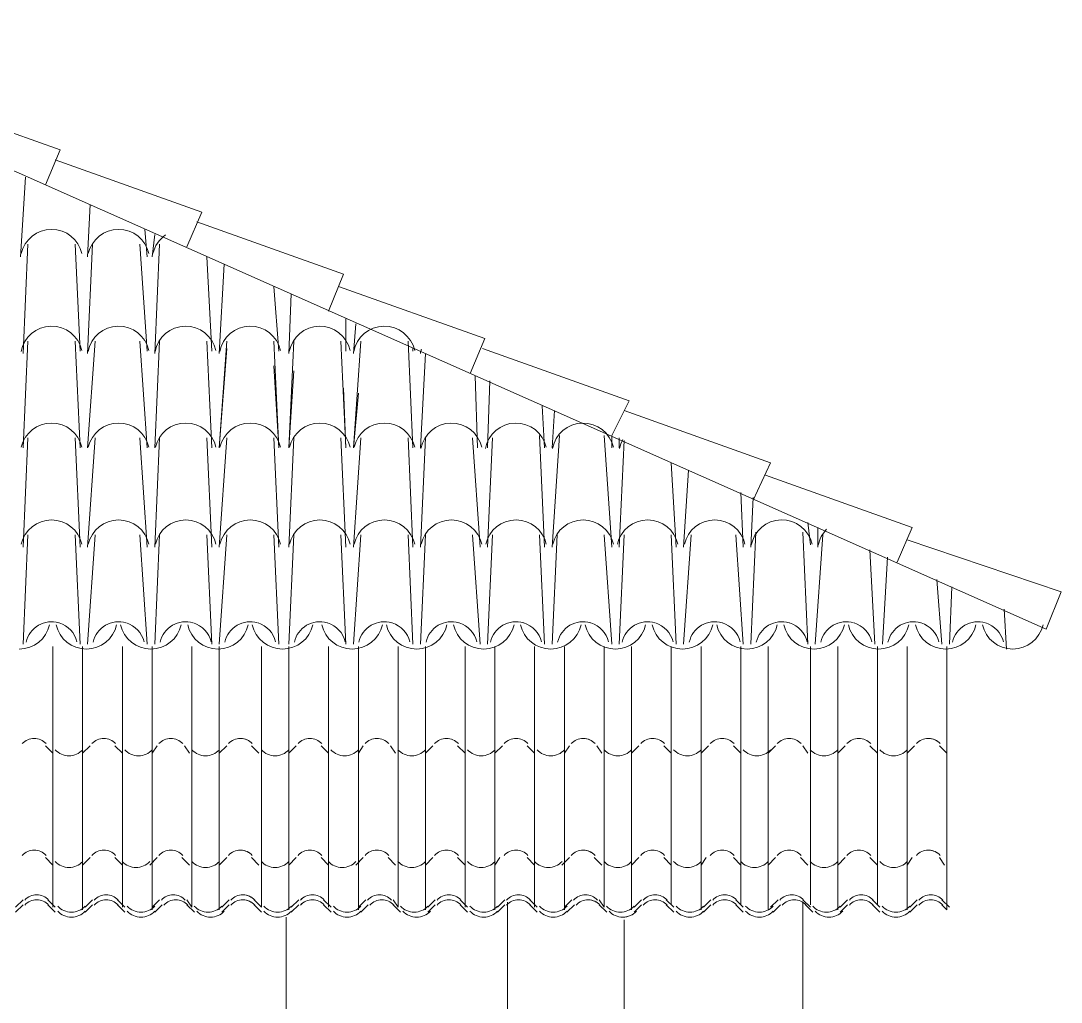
# Model space of a CAD drawing. Header units: millimetres. Extents: x -84160 to -61260, y -8771 to -3734.
# Drawn here: x -69236 to -66567, y -6252 to -3734 of the extents above; entities that cross this region are included whole.
import ezdxf

# ---------------------------------------------------------------- set-up
doc = ezdxf.new("R2010")
doc.units = ezdxf.units.MM
doc.layers.add('A-ALV-___-___-EXI', color=250, linetype='Continuous', lineweight=35)
doc.layers.add('A-COB-___-___-EXI', color=250, linetype='Continuous', lineweight=25)

msp = doc.modelspace()

# ---------------------------------------------------------------- linework, layer by layer
at = {"layer": 'A-ALV-___-___-EXI', "color": 28, "lineweight": 15}
for p, q in [((-67988.2, -8270.7), (-67988.2, -5996.1)), ((-67230, -7168.5), (-67230, -5996.1)), ((-68555.3, -8270.7), (-68555.3, -6034.3)), ((-67688.8, -8270.7), (-67688.8, -6040.7))]:
    msp.add_line(p, q, dxfattribs=at)
at = {"layer": 'A-COB-___-___-EXI', "color": 28, "lineweight": 15}
for p, q in [((-69237.1, -4339.5), (-69224.3, -4135.6)), ((-69065, -4339.5), (-69058.7, -4205.7)), ((-68912.1, -4339.5), (-68918.5, -4269.4)), ((-68899.4, -4339.5), (-68893, -4282.1)), ((-69230.7, -4588), (-69218, -4307.6)), ((-69084.2, -4581.6), (-69096.9, -4307.6)), ((-69065, -4588), (-69052.3, -4307.6)), ((-68912.1, -4581.6), (-68931.2, -4307.6)), ((-68893, -4588), (-68880.3, -4307.6)), ((-68746.5, -4581.6), (-68759.2, -4339.5)), ((-68727.3, -4588), (-68714.6, -4358.6)), ((-68574.4, -4581.6), (-68587.2, -4415.9)), ((-68548.9, -4588), (-68542.6, -4435)), ((-68402.4, -4581.6), (-68402.4, -4498.8)), ((-68383.3, -4588), (-68376.9, -4511.5)), ((-69230.7, -4830.1), (-69218, -4556.1)), ((-69084.2, -4830.1), (-69096.9, -4556.1)), ((-69065, -4830.1), (-69045.9, -4556.1)), ((-68912.1, -4830.1), (-68931.2, -4556.1)), ((-68893, -4830.1), (-68880.3, -4556.1)), ((-68746.5, -4830.1), (-68759.2, -4556.1)), ((-68230.4, -4830.1), (-68243.1, -4556.1)), ((-68230.4, -4581.6), (-68230.4, -4575.2)), ((-68211.2, -4588), (-68211.2, -4581.6)), ((-68211.2, -4830.1), (-68198.5, -4588)), ((-68064.7, -4830.1), (-68071.1, -4645.3)), ((-67892.7, -4830.1), (-67899, -4721.8)), ((-67873.6, -4830.1), (-67867.2, -4734.5)), ((-67892.7, -5085), (-67905.4, -4798.2)), ((-67873.6, -5085), (-67854.4, -4798.2)), ((-67720.6, -5085), (-67739.7, -4798.2)), ((-69230.7, -5085), (-69218, -4804.6)), ((-69084.2, -5085), (-69096.9, -4804.6)), ((-69065, -5085), (-69045.9, -4804.6)), ((-68912.1, -5085), (-68931.2, -4804.6)), ((-68893, -5085), (-68880.3, -4804.6)), ((-68746.5, -5085), (-68759.2, -4804.6)), ((-68727.3, -5085), (-68708.2, -4804.6)), ((-68574.4, -5085), (-68587.2, -4804.6)), ((-68548.9, -5085), (-68536.2, -4804.6)), ((-68402.4, -5085), (-68415.1, -4804.6)), ((-68383.3, -5085), (-68364.2, -4804.6)), ((-68230.4, -5085), (-68243.1, -4804.6)), ((-68211.2, -5085), (-68198.5, -4804.6)), ((-68058.3, -5085), (-68077.4, -4804.6)), ((-68039.2, -5085), (-68026.5, -4804.6)), ((-67701.5, -4830.1), (-67701.5, -4804.6)), ((-67701.5, -5085), (-67688.8, -4811)), ((-67555, -5085), (-67567.7, -4868.3)), ((-67535.9, -5085), (-67523.1, -4887.4)), ((-67382.9, -5085), (-67389.3, -4944.8)), ((-67363.8, -5085), (-67357.5, -4957.5)), ((-67210.9, -5078.6), (-67217.3, -5021.2)), ((-67191.8, -5085), (-67191.8, -5034)), ((-69230.7, -5333.4), (-69218, -5053.1)), ((-69084.2, -5333.4), (-69096.9, -5053.1)), ((-69065, -5333.4), (-69045.9, -5053.1)), ((-68912.1, -5333.4), (-68931.2, -5053.1)), ((-68893, -5333.4), (-68880.3, -5053.1)), ((-68746.5, -5333.4), (-68759.2, -5053.1)), ((-68727.3, -5333.4), (-68708.2, -5053.1)), ((-68574.4, -5333.4), (-68587.2, -5053.1)), ((-68548.9, -5333.4), (-68536.2, -5053.1)), ((-68402.4, -5333.4), (-68415.1, -5053.1)), ((-68383.3, -5333.4), (-68364.2, -5053.1)), ((-68230.4, -5333.4), (-68243.1, -5053.1)), ((-68211.2, -5333.4), (-68198.5, -5053.1)), ((-68058.3, -5333.4), (-68077.4, -5053.1)), ((-68039.2, -5333.4), (-68026.5, -5053.1)), ((-67892.7, -5333.4), (-67905.4, -5053.1)), ((-67873.6, -5333.4), (-67860.8, -5053.1)), ((-67720.6, -5333.4), (-67739.7, -5053.1)), ((-67701.5, -5333.4), (-67688.8, -5053.1)), ((-67555, -5333.4), (-67567.7, -5053.1)), ((-67535.9, -5333.4), (-67516.7, -5053.1)), ((-67382.9, -5333.4), (-67402.1, -5053.1)), ((-67363.8, -5333.4), (-67351.1, -5046.7)), ((-67217.3, -5333.4), (-67230, -5046.7)), ((-67198.2, -5333.4), (-67179, -5053.1)), ((-67045.2, -5333.4), (-67058, -5091.3)), ((-67026.1, -5333.4), (-67013.4, -5110.4)), ((-66873.2, -5333.4), (-66886, -5167.8)), ((-66854.1, -5333.4), (-66847.7, -5186.9)), ((-66707.6, -5346.2), (-66713.9, -5244.2)), ((-69154.2, -6008.8), (-69154.2, -5339.8)), ((-69077.8, -6015.2), (-69077.8, -5339.8)), ((-68975.8, -6008.8), (-68975.8, -5339.8)), ((-68899.4, -6015.2), (-68899.4, -5339.8)), ((-68727.3, -6015.2), (-68727.3, -5339.8)), ((-68548.9, -6015.2), (-68548.9, -5339.8)), ((-68447, -6008.8), (-68447, -5339.8)), ((-68370.5, -6015.2), (-68370.5, -5339.8)), ((-68198.5, -6015.2), (-68198.5, -5339.8)), ((-68096.6, -6008.8), (-68096.6, -5339.8)), ((-68020.1, -6015.2), (-68020.1, -5339.8)), ((-67918.2, -6008.8), (-67918.2, -5339.8)), ((-67841.7, -6015.2), (-67841.7, -5339.8)), ((-67669.7, -6015.2), (-67669.7, -5339.8)), ((-67567.7, -6002.5), (-67567.7, -5339.8)), ((-67491.3, -6015.2), (-67491.3, -5339.8)), ((-67389.3, -6002.5), (-67389.3, -5339.8)), ((-67319.2, -6015.2), (-67319.2, -5339.8)), ((-67210.9, -6002.5), (-67210.9, -5339.8)), ((-67140.8, -6015.2), (-67140.8, -5339.8)), ((-67038.9, -6002.5), (-67038.9, -5339.8)), ((-66962.4, -6015.2), (-66962.4, -5339.8)), ((-69173.4, -5594.7), (-69154.2, -5613.8)), ((-69058.7, -5594.7), (-69077.8, -5613.8)), ((-68995, -5594.7), (-68975.8, -5613.8)), ((-68886.6, -5594.7), (-68899.4, -5613.8)), ((-68816.5, -5594.7), (-68803.8, -5613.8)), ((-68708.2, -5594.7), (-68727.3, -5613.8)), ((-68466.1, -5594.7), (-68447, -5613.8)), ((-68357.8, -5594.7), (-68370.5, -5613.8)), ((-68287.7, -5594.7), (-68275, -5613.8)), ((-68179.4, -5594.7), (-68198.5, -5613.8)), ((-68115.7, -5594.7), (-68096.6, -5613.8)), ((-68001, -5594.7), (-68020.1, -5613.8)), ((-67937.3, -5594.7), (-67918.2, -5613.8)), ((-67829, -5594.7), (-67841.7, -5613.8)), ((-67586.8, -5594.7), (-67567.7, -5613.8)), ((-67472.1, -5594.7), (-67491.3, -5613.8)), ((-67408.4, -5594.7), (-67389.3, -5613.8)), ((-67300.1, -5594.7), (-67319.2, -5613.8)), ((-67230, -5594.7), (-67217.3, -5613.8)), ((-67121.7, -5594.7), (-67140.8, -5613.8)), ((-67058, -5594.7), (-67038.9, -5613.8)), ((-66943.3, -5594.7), (-66962.4, -5613.8)), ((-69173.4, -5881.4), (-69154.2, -5900.5)), ((-69058.7, -5881.4), (-69077.8, -5900.5)), ((-68995, -5881.4), (-68975.8, -5900.5)), ((-68886.6, -5881.4), (-68905.8, -5900.5)), ((-68822.9, -5881.4), (-68803.8, -5900.5)), ((-68708.2, -5881.4), (-68727.3, -5900.5)), ((-68466.1, -5881.4), (-68447, -5900.5)), ((-68357.8, -5881.4), (-68376.9, -5900.5)), ((-68294.1, -5881.4), (-68275, -5900.5)), ((-68179.4, -5881.4), (-68198.5, -5900.5)), ((-68115.7, -5881.4), (-68096.6, -5900.5)), ((-68007.4, -5881.4), (-68020.1, -5900.5)), ((-67937.3, -5881.4), (-67918.2, -5900.5)), ((-67829, -5881.4), (-67848.1, -5900.5)), ((-67586.8, -5881.4), (-67567.7, -5900.5)), ((-67478.5, -5881.4), (-67491.3, -5900.5)), ((-67408.4, -5881.4), (-67389.3, -5900.5)), ((-67300.1, -5881.4), (-67319.2, -5900.5)), ((-67236.4, -5881.4), (-67217.3, -5900.5)), ((-67121.7, -5881.4), (-67140.8, -5900.5)), ((-67058, -5881.4), (-67038.9, -5900.5)), ((-66949.7, -5881.4), (-66962.4, -5900.5)), ((-69230.7, -5989.7), (-69249.8, -6008.8)), ((-69230.7, -6002.5), (-69249.8, -6021.6)), ((-69167, -5989.7), (-69147.9, -6008.8)), ((-69167, -6002.5), (-69147.9, -6021.6)), ((-69052.3, -5989.7), (-69071.4, -6008.8)), ((-69052.3, -6002.5), (-69071.4, -6021.6)), ((-68988.6, -5989.7), (-68969.5, -6008.8)), ((-68988.6, -6002.5), (-68969.5, -6021.6)), ((-68880.3, -5989.7), (-68899.4, -6008.8)), ((-68873.9, -6002.5), (-68893, -6021.6)), ((-68810.2, -6002.5), (-68791.1, -6021.6)), ((-68701.9, -5989.7), (-68721, -6008.8)), ((-68701.9, -6002.5), (-68721, -6021.6)), ((-68459.7, -5989.7), (-68440.6, -6008.8)), ((-68459.7, -6002.5), (-68440.6, -6021.6)), ((-68351.4, -5989.7), (-68370.5, -6008.8)), ((-68345, -6002.5), (-68364.2, -6021.6)), ((-68281.3, -6002.5), (-68262.2, -6021.6)), ((-68173, -5989.7), (-68192.1, -6008.8)), ((-68173, -6002.5), (-68192.1, -6021.6)), ((-68109.3, -5989.7), (-68090.2, -6008.8)), ((-68109.3, -6002.5), (-68090.2, -6021.6)), ((-67994.6, -5989.7), (-68013.7, -6008.8)), ((-67994.6, -6002.5), (-68013.7, -6021.6)), ((-67930.9, -5989.7), (-67911.8, -6008.8)), ((-67930.9, -6002.5), (-67911.8, -6021.6)), ((-67822.6, -5989.7), (-67841.7, -6008.8)), ((-67816.2, -6002.5), (-67835.3, -6021.6)), ((-67752.5, -6002.5), (-67733.4, -6021.6)), ((-67644.2, -5989.7), (-67663.3, -6008.8)), ((-67644.2, -6002.5), (-67663.3, -6021.6)), ((-67580.5, -5989.7), (-67561.3, -6008.8)), ((-67580.5, -6002.5), (-67561.3, -6021.6)), ((-67465.8, -5989.7), (-67484.9, -6008.8)), ((-67465.8, -6002.5), (-67484.9, -6021.6)), ((-67402.1, -5989.7), (-67382.9, -6008.8)), ((-67402.1, -6002.5), (-67382.9, -6021.6)), ((-67293.7, -5989.7), (-67312.9, -6008.8)), ((-67287.4, -6002.5), (-67306.5, -6021.6)), ((-67230, -5989.7), (-67210.9, -6008.8)), ((-67223.6, -6002.5), (-67204.5, -6021.6)), ((-67115.3, -5989.7), (-67134.4, -6008.8)), ((-67115.3, -6002.5), (-67134.4, -6021.6)), ((-67051.6, -5989.7), (-67032.5, -6008.8)), ((-67051.6, -6002.5), (-67032.5, -6021.6)), ((-66936.9, -5989.7), (-66956, -6008.8)), ((-66936.9, -6002.5), (-66956, -6021.6)), ((-66873.2, -5989.7), (-66854.1, -6008.8))]:
    msp.add_line(p, q, dxfattribs=at)
at = {"layer": 'A-COB-___-___-EXI', "color": 28, "lineweight": 15, "flags": 128}
for points in [[(-75188.1, -3734.2), (-75175.4, -3829.7), (-69906.1, -3829.7), (-66605.6, -5295.2), (-66567.4, -5199.6), (-66962.4, -5065.8)], [(-69173.4, -4154.7), (-69135.1, -4065.5), (-69511.1, -3931.7)], [(-68810.2, -4314), (-68771.9, -4224.8), (-69147.9, -4091)], [(-68447, -4479.6), (-68408.8, -4384.1), (-68784.7, -4250.3)], [(-68083.8, -4638.9), (-68045.6, -4549.7), (-68421.5, -4415.9)], [(-68708.2, -4556.1), (-68727.3, -4830.1), (-68708.2, -4575.2)], [(-68587.2, -4556.1), (-68574.4, -4830.1), (-68587.2, -4619.8)], [(-68536.2, -4556.1), (-68548.9, -4830.1), (-68536.2, -4632.6)], [(-68415.1, -4556.1), (-68402.4, -4830.1), (-68408.8, -4677.2)], [(-68364.2, -4556.1), (-68383.3, -4830.1), (-68370.5, -4689.9)], [(-67720.6, -4830.1), (-67720.6, -4798.2), (-67676, -4709), (-68052, -4575.2)], [(-67357.5, -4963.9), (-67312.9, -4868.3), (-67688.8, -4734.5)], [(-66987.9, -5123.2), (-66949.7, -5034), (-67325.6, -4900.2)], [(-68810.2, -5989.7), (-68797.4, -6008.8), (-68797.4, -5339.8)], [(-68619, -6008.8), (-68638.1, -5989.7), (-68619, -6008.8), (-68619, -5339.8)], [(-68281.3, -5989.7), (-68268.6, -6008.8), (-68268.6, -5339.8)], [(-67752.5, -5989.7), (-67739.7, -6008.8), (-67739.7, -5339.8)], [(-66873.2, -6002.5), (-66860.5, -6015.2), (-66860.5, -5339.8)]]:
    msp.add_lwpolyline(points, dxfattribs=at)
for points in [[(-68032.8, -4658.1), (-68039.2, -4830.1)], [(-68625.4, -5613.8), (-68644.5, -5594.7)], [(-68548.9, -5613.8), (-68529.8, -5594.7)], [(-67746.1, -5613.8), (-67758.9, -5594.7)], [(-67669.7, -5613.8), (-67650.5, -5594.7)], [(-66860.5, -5613.8), (-66879.6, -5594.7)], [(-68625.4, -5900.5), (-68644.5, -5881.4)], [(-68548.9, -5900.5), (-68529.8, -5881.4)], [(-67746.1, -5900.5), (-67765.2, -5881.4)], [(-67669.7, -5900.5), (-67650.5, -5881.4)], [(-66866.8, -5900.5), (-66879.6, -5881.4)], [(-68619, -6021.6), (-68638.1, -6002.5)], [(-68542.6, -6008.8), (-68523.5, -5989.7)], [(-68542.6, -6021.6), (-68523.5, -6002.5)]]:
    msp.add_lwpolyline(points, close=True, dxfattribs=at)
at = {"layer": 'A-COB-___-___-EXI', "color": 18, "lineweight": 9}
for points in [[(-69157.4, -4269.4), (-69194.8, -4269.4), (-69227, -4295.2), (-69235.2, -4331.5)], [(-69079.8, -4331.5), (-69087.9, -4295.2), (-69120.2, -4269.4), (-69157.4, -4269.4)], [(-68985.4, -4269.4), (-69022.7, -4269.4), (-69055, -4295.2), (-69063.2, -4331.5)], [(-68907.7, -4331.5), (-68915.9, -4295.2), (-68948.2, -4269.4), (-68985.4, -4269.4)], [(-68865.5, -4283.8), (-68881.8, -4295.3), (-68893.1, -4312.3), (-68897.5, -4331.5)], [(-69159.1, -4517.9), (-69196.9, -4518.7), (-69228.8, -4545.9), (-69235.8, -4583)], [(-69079.8, -4579.8), (-69088.2, -4543), (-69121.3, -4517.2), (-69159.1, -4517.9)], [(-68987.1, -4517.9), (-69024.8, -4518.7), (-69056.8, -4545.9), (-69063.7, -4583)], [(-68907.7, -4579.8), (-68916.2, -4543), (-68949.3, -4517.2), (-68987.1, -4517.9)], [(-68815, -4517.9), (-68852.8, -4518.7), (-68884.8, -4545.9), (-68891.7, -4583)], [(-68735.7, -4579.8), (-68744.2, -4543), (-68777.2, -4517.2), (-68815, -4517.9)], [(-68649.4, -4517.9), (-68687.1, -4518.7), (-68719.1, -4545.9), (-68726, -4583)], [(-68570, -4579.8), (-68578.5, -4543), (-68611.6, -4517.2), (-68649.4, -4517.9)], [(-68471, -4517.9), (-68508.7, -4518.7), (-68540.7, -4545.9), (-68547.6, -4583)], [(-68391.6, -4579.8), (-68400.1, -4543), (-68433.2, -4517.2), (-68471, -4517.9)], [(-68305.3, -4517.9), (-68343.1, -4518.7), (-68375, -4545.9), (-68382, -4583)], [(-68226, -4579.8), (-68234.4, -4543), (-68267.5, -4517.2), (-68305.3, -4517.9)], [(-68208.7, -4577.5), (-68209.2, -4579.3), (-68209.6, -4581.1), (-68209.9, -4583)], [(-68208.6, -4577.2), (-68208.9, -4578.2), (-68209.2, -4579.1), (-68209.4, -4580)], [(-69157.4, -4766.4), (-69194.8, -4766.4), (-69227, -4792.2), (-69235.2, -4828.5)], [(-69079.8, -4828.5), (-69087.9, -4792.2), (-69120.2, -4766.4), (-69157.4, -4766.4)], [(-68985.4, -4766.4), (-69022.7, -4766.4), (-69055, -4792.2), (-69063.2, -4828.5)], [(-68907.7, -4828.5), (-68915.9, -4792.2), (-68948.2, -4766.4), (-68985.4, -4766.4)], [(-68813.4, -4766.4), (-68850.7, -4766.4), (-68883, -4792.2), (-68891.1, -4828.5)], [(-68735.7, -4828.5), (-68743.9, -4792.2), (-68776.1, -4766.4), (-68813.4, -4766.4)], [(-68647.7, -4766.4), (-68685, -4766.4), (-68717.3, -4792.2), (-68725.5, -4828.5)], [(-68570, -4828.5), (-68578.2, -4792.2), (-68610.5, -4766.4), (-68647.7, -4766.4)], [(-68469.3, -4766.4), (-68506.6, -4766.4), (-68538.9, -4792.2), (-68547.1, -4828.5)], [(-68391.6, -4828.5), (-68399.8, -4792.2), (-68432.1, -4766.4), (-68469.3, -4766.4)], [(-68303.6, -4766.4), (-68341, -4766.4), (-68373.2, -4792.2), (-68381.4, -4828.5)], [(-68226, -4828.5), (-68234.1, -4792.2), (-68266.4, -4766.4), (-68303.6, -4766.4)], [(-68133.3, -4766.4), (-68171, -4767.2), (-68203, -4794.4), (-68209.9, -4831.5)], [(-68053.9, -4828.3), (-68062.4, -4791.5), (-68095.5, -4765.7), (-68133.3, -4766.4)], [(-67967.6, -4766.4), (-68005.4, -4767.2), (-68037.3, -4794.4), (-68044.3, -4831.5)], [(-67888.3, -4828.3), (-67896.7, -4791.5), (-67929.8, -4765.7), (-67967.6, -4766.4)], [(-67795.6, -4766.4), (-67833.3, -4767.2), (-67865.3, -4794.4), (-67872.3, -4831.5)], [(-67716.2, -4828.3), (-67724.7, -4791.5), (-67757.8, -4765.7), (-67795.6, -4766.4)], [(-67692, -4808.2), (-67695.9, -4815.5), (-67698.7, -4823.3), (-67700.2, -4831.5)], [(-69157.4, -5014.9), (-69194.8, -5014.9), (-69227, -5040.7), (-69235.2, -5077)], [(-69079.8, -5077), (-69087.9, -5040.7), (-69120.2, -5014.9), (-69157.4, -5014.9)], [(-68985.4, -5014.9), (-69022.7, -5014.9), (-69055, -5040.7), (-69063.2, -5077)], [(-68907.7, -5077), (-68915.9, -5040.7), (-68948.2, -5014.9), (-68985.4, -5014.9)], [(-68813.4, -5014.9), (-68850.7, -5014.9), (-68883, -5040.7), (-68891.1, -5077)], [(-68735.7, -5077), (-68743.9, -5040.7), (-68776.1, -5014.9), (-68813.4, -5014.9)], [(-68647.7, -5014.9), (-68685, -5014.9), (-68717.3, -5040.7), (-68725.5, -5077)], [(-68570, -5077), (-68578.2, -5040.7), (-68610.5, -5014.9), (-68647.7, -5014.9)], [(-68469.3, -5014.9), (-68506.6, -5014.9), (-68538.9, -5040.7), (-68547.1, -5077)], [(-68391.6, -5077), (-68399.8, -5040.7), (-68432.1, -5014.9), (-68469.3, -5014.9)], [(-68303.6, -5014.9), (-68341, -5014.9), (-68373.2, -5040.7), (-68381.4, -5077)], [(-68226, -5077), (-68234.1, -5040.7), (-68266.4, -5014.9), (-68303.6, -5014.9)], [(-68131.6, -5014.9), (-68168.9, -5014.9), (-68201.2, -5040.7), (-68209.4, -5077)], [(-68053.9, -5077), (-68062.1, -5040.7), (-68094.4, -5014.9), (-68131.6, -5014.9)], [(-67965.9, -5014.9), (-68003.3, -5014.9), (-68035.5, -5040.7), (-68043.7, -5077)], [(-67888.3, -5077), (-67896.4, -5040.7), (-67928.7, -5014.9), (-67965.9, -5014.9)], [(-67793.9, -5014.9), (-67831.2, -5014.9), (-67863.5, -5040.7), (-67871.7, -5077)], [(-67716.2, -5077), (-67724.4, -5040.7), (-67756.7, -5014.9), (-67793.9, -5014.9)], [(-67628.2, -5014.9), (-67665.6, -5014.9), (-67697.8, -5040.7), (-67706, -5077)], [(-67550.6, -5077), (-67558.7, -5040.7), (-67591, -5014.9), (-67628.2, -5014.9)], [(-67456.2, -5014.9), (-67493.5, -5014.9), (-67525.8, -5040.7), (-67534, -5077)], [(-67378.6, -5077), (-67386.7, -5040.7), (-67419, -5014.9), (-67456.2, -5014.9)], [(-67285.9, -5014.9), (-67323.6, -5015.7), (-67355.6, -5042.8), (-67362.5, -5080)], [(-67206.5, -5076.8), (-67215, -5039.9), (-67248, -5014.2), (-67285.9, -5014.9)], [(-67169.1, -5038.8), (-67180.1, -5050.1), (-67187.6, -5064.4), (-67190.5, -5080)], [(-69240.3, -5346.2), (-69203, -5346.2), (-69170.8, -5320.4), (-69162.6, -5284.1)], [(-69138.7, -5278.8), (-69156.4, -5273.6), (-69175.5, -5276), (-69191.4, -5285.3)], [(-69146, -5284.1), (-69137.8, -5320.4), (-69105.6, -5346.2), (-69068.2, -5346.2)], [(-69092.3, -5327.8), (-69097.7, -5304.7), (-69114.9, -5286.2), (-69137.6, -5279.1)], [(-69068.2, -5346.2), (-69031, -5346.2), (-68998.7, -5320.4), (-68990.6, -5284.1)], [(-68966.7, -5278.8), (-68984.4, -5273.6), (-69003.5, -5276), (-69019.3, -5285.3)], [(-68980.3, -5284.1), (-68972.2, -5320.4), (-68939.9, -5346.2), (-68902.6, -5346.2)], [(-68920.3, -5327.8), (-68925.7, -5304.7), (-68942.9, -5286.2), (-68965.6, -5279.1)], [(-68902.6, -5346.2), (-68865.3, -5346.2), (-68833.1, -5320.4), (-68824.9, -5284.1)], [(-68794.7, -5278.8), (-68812.4, -5273.6), (-68831.5, -5276), (-68847.3, -5285.3)], [(-68808.3, -5284.1), (-68800.1, -5320.4), (-68767.9, -5346.2), (-68730.5, -5346.2)], [(-68748.2, -5327.8), (-68753.6, -5304.7), (-68770.9, -5286.2), (-68793.6, -5279.1)], [(-68730.5, -5346.2), (-68693.3, -5346.2), (-68661, -5320.4), (-68652.9, -5284.1)], [(-68629, -5278.8), (-68646.7, -5273.6), (-68665.8, -5276), (-68681.6, -5285.3)], [(-68642.6, -5284.1), (-68634.5, -5320.4), (-68602.2, -5346.2), (-68564.9, -5346.2)], [(-68582.6, -5327.8), (-68588, -5304.7), (-68605.2, -5286.2), (-68627.9, -5279.1)], [(-68564.9, -5346.2), (-68527.6, -5346.2), (-68495.4, -5320.4), (-68487.2, -5284.1)], [(-68450.6, -5278.8), (-68468.3, -5273.6), (-68487.4, -5276), (-68503.2, -5285.3)], [(-68464.2, -5284.1), (-68456.1, -5320.4), (-68423.8, -5346.2), (-68386.5, -5346.2)], [(-68404.2, -5327.8), (-68409.6, -5304.7), (-68426.8, -5286.2), (-68449.5, -5279.1)], [(-68386.5, -5346.2), (-68349.2, -5346.2), (-68317, -5320.4), (-68308.8, -5284.1)], [(-68284.9, -5278.8), (-68302.6, -5273.6), (-68321.8, -5276), (-68337.6, -5285.3)], [(-68298.6, -5284.1), (-68290.4, -5320.4), (-68258.1, -5346.2), (-68220.8, -5346.2)], [(-68238.5, -5327.8), (-68243.9, -5304.7), (-68261.1, -5286.2), (-68283.8, -5279.1)], [(-68220.8, -5346.2), (-68183.6, -5346.2), (-68151.3, -5320.4), (-68143.1, -5284.1)], [(-68112.9, -5278.8), (-68130.6, -5273.6), (-68149.7, -5276), (-68165.5, -5285.3)], [(-68126.5, -5284.1), (-68118.4, -5320.4), (-68086.1, -5346.2), (-68048.8, -5346.2)], [(-68066.5, -5327.8), (-68071.9, -5304.7), (-68089.1, -5286.2), (-68111.8, -5279.1)], [(-68048.8, -5346.2), (-68011.5, -5346.2), (-67979.3, -5320.4), (-67971.1, -5284.1)], [(-67947.2, -5278.8), (-67964.9, -5273.6), (-67984.1, -5276), (-67999.9, -5285.3)], [(-67954.5, -5284.1), (-67946.3, -5320.4), (-67914.1, -5346.2), (-67876.7, -5346.2)], [(-67900.8, -5327.8), (-67906.2, -5304.7), (-67923.4, -5286.2), (-67946.1, -5279.1)], [(-67876.7, -5346.2), (-67839.5, -5346.2), (-67807.2, -5320.4), (-67799.1, -5284.1)], [(-67775.2, -5278.8), (-67792.9, -5273.6), (-67812, -5276), (-67827.9, -5285.3)], [(-67788.8, -5284.1), (-67780.7, -5320.4), (-67748.4, -5346.2), (-67711.1, -5346.2)], [(-67728.8, -5327.8), (-67734.2, -5304.7), (-67751.4, -5286.2), (-67774.1, -5279.1)], [(-67711.1, -5346.2), (-67673.8, -5346.2), (-67641.6, -5320.4), (-67633.4, -5284.1)], [(-67609.5, -5278.8), (-67627.3, -5273.6), (-67646.4, -5276), (-67662.2, -5285.3)], [(-67616.8, -5284.1), (-67608.6, -5320.4), (-67576.4, -5346.2), (-67539, -5346.2)], [(-67563.1, -5327.8), (-67568.5, -5304.7), (-67585.7, -5286.2), (-67608.4, -5279.1)], [(-67539, -5346.2), (-67501.8, -5346.2), (-67469.5, -5320.4), (-67461.4, -5284.1)], [(-67437.5, -5278.8), (-67455.2, -5273.6), (-67474.3, -5276), (-67490.2, -5285.3)], [(-67451.1, -5284.1), (-67443, -5320.4), (-67410.7, -5346.2), (-67373.4, -5346.2)], [(-67391.1, -5327.8), (-67396.5, -5304.7), (-67413.7, -5286.2), (-67436.4, -5279.1)], [(-67373.4, -5346.2), (-67336.1, -5346.2), (-67303.9, -5320.4), (-67295.7, -5284.1)], [(-67265.5, -5278.8), (-67283.2, -5273.6), (-67302.3, -5276), (-67318.1, -5285.3)], [(-67279.1, -5284.1), (-67271, -5320.4), (-67238.7, -5346.2), (-67201.3, -5346.2)], [(-67219.1, -5327.8), (-67224.4, -5304.7), (-67241.7, -5286.2), (-67264.4, -5279.1)], [(-67201.3, -5346.2), (-67164.1, -5346.2), (-67131.8, -5320.4), (-67123.7, -5284.1)], [(-67099.8, -5278.8), (-67117.5, -5273.6), (-67136.6, -5276), (-67152.5, -5285.3)], [(-67113.4, -5284.1), (-67105.3, -5320.4), (-67073, -5346.2), (-67035.7, -5346.2)], [(-67053.4, -5327.8), (-67058.8, -5304.7), (-67076, -5286.2), (-67098.7, -5279.1)], [(-67035.7, -5346.2), (-66998.5, -5346.2), (-66966.2, -5320.4), (-66958, -5284.1)], [(-66927.8, -5278.8), (-66945.5, -5273.6), (-66964.6, -5276), (-66980.4, -5285.3)], [(-66941.4, -5284.1), (-66933.3, -5320.4), (-66901, -5346.2), (-66863.7, -5346.2)], [(-66881.4, -5327.8), (-66886.7, -5304.7), (-66904, -5286.2), (-66926.7, -5279.1)], [(-66863.7, -5346.2), (-66826.4, -5346.2), (-66794.2, -5320.4), (-66786, -5284.1)], [(-66762.1, -5278.8), (-66779.8, -5273.6), (-66798.9, -5276), (-66814.8, -5285.3)], [(-66769.4, -5284.1), (-66761.2, -5320.4), (-66729, -5346.2), (-66691.6, -5346.2)], [(-66715.7, -5327.8), (-66721.1, -5304.7), (-66738.3, -5286.2), (-66761, -5279.1)], [(-66691.6, -5346.2), (-66654.4, -5346.2), (-66622.1, -5320.4), (-66614, -5284.1)], [(-69191.4, -5285.3), (-69207.3, -5294.7), (-69218.6, -5310.3), (-69222.7, -5328.4)], [(-69019.3, -5285.3), (-69035.3, -5294.7), (-69046.6, -5310.3), (-69050.7, -5328.4)], [(-68847.3, -5285.3), (-68863.2, -5294.7), (-68874.6, -5310.3), (-68878.7, -5328.4)], [(-68681.6, -5285.3), (-68697.6, -5294.7), (-68708.9, -5310.3), (-68713, -5328.4)], [(-68503.2, -5285.3), (-68519.2, -5294.7), (-68530.5, -5310.3), (-68534.6, -5328.4)], [(-68337.6, -5285.3), (-68353.5, -5294.7), (-68364.9, -5310.3), (-68369, -5328.4)], [(-68165.5, -5285.3), (-68181.5, -5294.7), (-68192.8, -5310.3), (-68196.9, -5328.4)], [(-67999.9, -5285.3), (-68015.8, -5294.7), (-68027.2, -5310.3), (-68031.3, -5328.4)], [(-67827.9, -5285.3), (-67843.8, -5294.7), (-67855.1, -5310.3), (-67859.2, -5328.4)], [(-67662.2, -5285.3), (-67678.1, -5294.7), (-67689.5, -5310.3), (-67693.6, -5328.4)], [(-67490.2, -5285.3), (-67506.1, -5294.7), (-67517.4, -5310.3), (-67521.5, -5328.4)], [(-67318.1, -5285.3), (-67334.1, -5294.7), (-67345.4, -5310.3), (-67349.5, -5328.4)], [(-67152.5, -5285.3), (-67168.4, -5294.7), (-67179.7, -5310.3), (-67183.8, -5328.4)], [(-66980.4, -5285.3), (-66996.4, -5294.7), (-67007.7, -5310.3), (-67011.8, -5328.4)], [(-66814.8, -5285.3), (-66830.7, -5294.7), (-66842, -5310.3), (-66846.1, -5328.4)], [(-69202, -5575.6), (-69213.7, -5575.6), (-69224.8, -5580.4), (-69232.6, -5589)], [(-69171.5, -5589), (-69179.3, -5580.4), (-69190.5, -5575.6), (-69202, -5575.6)], [(-69023.6, -5575.6), (-69035.3, -5575.6), (-69046.4, -5580.4), (-69054.2, -5589)], [(-68993.1, -5589), (-69000.9, -5580.4), (-69012.1, -5575.6), (-69023.6, -5575.6)], [(-68851.6, -5575.6), (-68863.2, -5575.6), (-68874.4, -5580.4), (-68882.2, -5589)], [(-68821, -5589), (-68828.9, -5580.4), (-68840, -5575.6), (-68851.6, -5575.6)], [(-68673.2, -5575.6), (-68684.8, -5575.6), (-68696, -5580.4), (-68703.7, -5589)], [(-68642.6, -5589), (-68650.5, -5580.4), (-68661.6, -5575.6), (-68673.2, -5575.6)], [(-68642.6, -5589), (-68650.2, -5580.8), (-68660.8, -5576), (-68671.9, -5575.6)], [(-68494.8, -5575.6), (-68506.4, -5575.6), (-68517.6, -5580.4), (-68525.3, -5589)], [(-68464.2, -5589), (-68472.1, -5580.4), (-68483.2, -5575.6), (-68494.8, -5575.6)], [(-68322.7, -5575.6), (-68334.4, -5575.6), (-68345.6, -5580.4), (-68353.3, -5589)], [(-68292.2, -5589), (-68300, -5580.4), (-68311.2, -5575.6), (-68322.7, -5575.6)], [(-68144.3, -5575.6), (-68156, -5575.6), (-68167.2, -5580.4), (-68174.9, -5589)], [(-68113.8, -5589), (-68121.6, -5580.4), (-68132.8, -5575.6), (-68144.3, -5575.6)], [(-67965.9, -5575.6), (-67977.6, -5575.6), (-67988.8, -5580.4), (-67996.5, -5589)], [(-67935.4, -5589), (-67943.2, -5580.4), (-67954.4, -5575.6), (-67965.9, -5575.6)], [(-67793.9, -5575.6), (-67805.6, -5575.6), (-67816.7, -5580.4), (-67824.5, -5589)], [(-67763.3, -5589), (-67771.2, -5580.4), (-67782.4, -5575.6), (-67793.9, -5575.6)], [(-67763.3, -5589), (-67770.9, -5580.8), (-67781.5, -5576), (-67792.6, -5575.6)], [(-67615.5, -5575.6), (-67627.1, -5575.6), (-67638.3, -5580.4), (-67646.1, -5589)], [(-67584.9, -5589), (-67592.8, -5580.4), (-67604, -5575.6), (-67615.5, -5575.6)], [(-67437.1, -5575.6), (-67448.7, -5575.6), (-67459.9, -5580.4), (-67467.7, -5589)], [(-67406.5, -5589), (-67414.4, -5580.4), (-67425.6, -5575.6), (-67437.1, -5575.6)], [(-67265.1, -5575.6), (-67276.7, -5575.6), (-67287.9, -5580.4), (-67295.6, -5589)], [(-67234.5, -5589), (-67242.4, -5580.4), (-67253.5, -5575.6), (-67265.1, -5575.6)], [(-67086.7, -5575.6), (-67098.3, -5575.6), (-67109.5, -5580.4), (-67117.2, -5589)], [(-67056.1, -5589), (-67064, -5580.4), (-67075.1, -5575.6), (-67086.7, -5575.6)], [(-66908.3, -5575.6), (-66919.9, -5575.6), (-66931.1, -5580.4), (-66938.8, -5589)], [(-66877.7, -5589), (-66885.5, -5580.4), (-66896.7, -5575.6), (-66908.3, -5575.6)], [(-66877.7, -5589), (-66885.3, -5580.8), (-66895.8, -5576), (-66907, -5575.6)], [(-69148.2, -5604.6), (-69139.1, -5614.5), (-69126.3, -5620.2), (-69112.8, -5620.2)], [(-69112.8, -5620.2), (-69099.5, -5620.2), (-69086.7, -5614.5), (-69077.6, -5604.6)], [(-68969.8, -5604.6), (-68960.7, -5614.5), (-68947.9, -5620.2), (-68934.4, -5620.2)], [(-68934.4, -5620.2), (-68921.1, -5620.2), (-68908.2, -5614.5), (-68899.2, -5604.6)], [(-68797.7, -5604.6), (-68788.7, -5614.5), (-68775.8, -5620.2), (-68762.4, -5620.2)], [(-68762.4, -5620.2), (-68749.1, -5620.2), (-68736.2, -5614.5), (-68727.1, -5604.6)], [(-68619.3, -5604.6), (-68610.3, -5614.5), (-68597.4, -5620.2), (-68584, -5620.2)], [(-68619.3, -5604.6), (-68610.3, -5614.5), (-68597.4, -5620.2), (-68584, -5620.2)], [(-68584, -5620.2), (-68570.7, -5620.2), (-68557.8, -5614.5), (-68548.7, -5604.6)], [(-68584, -5620.2), (-68570.7, -5620.2), (-68557.8, -5614.5), (-68548.7, -5604.6)], [(-68518.8, -5583.2), (-68521.2, -5584.9), (-68523.4, -5586.9), (-68525.3, -5589)], [(-68440.9, -5604.6), (-68431.9, -5614.5), (-68419, -5620.2), (-68405.6, -5620.2)], [(-68405.6, -5620.2), (-68392.3, -5620.2), (-68379.4, -5614.5), (-68370.3, -5604.6)], [(-68268.9, -5604.6), (-68259.8, -5614.5), (-68247, -5620.2), (-68233.5, -5620.2)], [(-68233.5, -5620.2), (-68220.2, -5620.2), (-68207.4, -5614.5), (-68198.3, -5604.6)], [(-68090.5, -5604.6), (-68081.4, -5614.5), (-68068.6, -5620.2), (-68055.1, -5620.2)], [(-68055.1, -5620.2), (-68041.8, -5620.2), (-68029, -5614.5), (-68019.9, -5604.6)], [(-67912.1, -5604.6), (-67903, -5614.5), (-67890.2, -5620.2), (-67876.7, -5620.2)], [(-67876.7, -5620.2), (-67863.4, -5620.2), (-67850.6, -5614.5), (-67841.5, -5604.6)], [(-67740.1, -5604.6), (-67731, -5614.5), (-67718.1, -5620.2), (-67704.7, -5620.2)], [(-67740.1, -5604.6), (-67731, -5614.5), (-67718.1, -5620.2), (-67704.7, -5620.2)], [(-67704.7, -5620.2), (-67691.4, -5620.2), (-67678.5, -5614.5), (-67669.5, -5604.6)], [(-67704.7, -5620.2), (-67691.4, -5620.2), (-67678.5, -5614.5), (-67669.5, -5604.6)], [(-67639.5, -5583.2), (-67641.9, -5584.9), (-67644.1, -5586.9), (-67646.1, -5589)], [(-67561.7, -5604.6), (-67552.6, -5614.5), (-67539.7, -5620.2), (-67526.3, -5620.2)], [(-67526.3, -5620.2), (-67513, -5620.2), (-67500.1, -5614.5), (-67491.1, -5604.6)], [(-67383.2, -5604.6), (-67374.2, -5614.5), (-67361.3, -5620.2), (-67347.9, -5620.2)], [(-67347.9, -5620.2), (-67334.6, -5620.2), (-67321.7, -5614.5), (-67312.6, -5604.6)], [(-67211.2, -5604.6), (-67202.1, -5614.5), (-67189.3, -5620.2), (-67175.9, -5620.2)], [(-67175.9, -5620.2), (-67162.5, -5620.2), (-67149.7, -5614.5), (-67140.6, -5604.6)], [(-67032.8, -5604.6), (-67023.7, -5614.5), (-67010.9, -5620.2), (-66997.5, -5620.2)], [(-66997.5, -5620.2), (-66984.1, -5620.2), (-66971.3, -5614.5), (-66962.2, -5604.6)], [(-69202, -5862.3), (-69213.7, -5862.3), (-69224.8, -5867.2), (-69232.6, -5875.7)], [(-69171.5, -5875.7), (-69179.3, -5867.2), (-69190.5, -5862.3), (-69202, -5862.3)], [(-69023.6, -5862.3), (-69035.3, -5862.3), (-69046.4, -5867.2), (-69054.2, -5875.7)], [(-68993.1, -5875.7), (-69000.9, -5867.2), (-69012.1, -5862.3), (-69023.6, -5862.3)], [(-68851.6, -5862.3), (-68863.2, -5862.3), (-68874.4, -5867.2), (-68882.2, -5875.7)], [(-68821, -5875.7), (-68828.9, -5867.2), (-68840, -5862.3), (-68851.6, -5862.3)], [(-68673.2, -5862.3), (-68684.8, -5862.3), (-68696, -5867.2), (-68703.7, -5875.7)], [(-68642.6, -5875.7), (-68650.5, -5867.2), (-68661.6, -5862.3), (-68673.2, -5862.3)], [(-68642.6, -5875.7), (-68650.2, -5867.6), (-68660.8, -5862.7), (-68671.9, -5862.3)], [(-68494.8, -5862.3), (-68506.4, -5862.3), (-68517.6, -5867.2), (-68525.3, -5875.7)], [(-68518.8, -5870), (-68521.2, -5871.6), (-68523.4, -5873.6), (-68525.3, -5875.7)], [(-68464.2, -5875.7), (-68472.1, -5867.2), (-68483.2, -5862.3), (-68494.8, -5862.3)], [(-68322.7, -5862.3), (-68334.4, -5862.3), (-68345.6, -5867.2), (-68353.3, -5875.7)], [(-68292.2, -5875.7), (-68300, -5867.2), (-68311.2, -5862.3), (-68322.7, -5862.3)], [(-68144.3, -5862.3), (-68156, -5862.3), (-68167.2, -5867.2), (-68174.9, -5875.7)], [(-68113.8, -5875.7), (-68121.6, -5867.2), (-68132.8, -5862.3), (-68144.3, -5862.3)], [(-67965.9, -5862.3), (-67977.6, -5862.3), (-67988.8, -5867.2), (-67996.5, -5875.7)], [(-67935.4, -5875.7), (-67943.2, -5867.2), (-67954.4, -5862.3), (-67965.9, -5862.3)], [(-67793.9, -5862.3), (-67805.6, -5862.3), (-67816.7, -5867.2), (-67824.5, -5875.7)], [(-67763.3, -5875.7), (-67771.2, -5867.2), (-67782.4, -5862.3), (-67793.9, -5862.3)], [(-67763.3, -5875.7), (-67770.9, -5867.6), (-67781.5, -5862.7), (-67792.6, -5862.3)], [(-67615.5, -5862.3), (-67627.1, -5862.3), (-67638.3, -5867.2), (-67646.1, -5875.7)], [(-67639.5, -5870), (-67641.9, -5871.6), (-67644.1, -5873.6), (-67646.1, -5875.7)], [(-67584.9, -5875.7), (-67592.8, -5867.2), (-67604, -5862.3), (-67615.5, -5862.3)], [(-67437.1, -5862.3), (-67448.7, -5862.3), (-67459.9, -5867.2), (-67467.7, -5875.7)], [(-67406.5, -5875.7), (-67414.4, -5867.2), (-67425.6, -5862.3), (-67437.1, -5862.3)], [(-67265.1, -5862.3), (-67276.7, -5862.3), (-67287.9, -5867.2), (-67295.6, -5875.7)], [(-67234.5, -5875.7), (-67242.4, -5867.2), (-67253.5, -5862.3), (-67265.1, -5862.3)], [(-67086.7, -5862.3), (-67098.3, -5862.3), (-67109.5, -5867.2), (-67117.2, -5875.7)], [(-67056.1, -5875.7), (-67064, -5867.2), (-67075.1, -5862.3), (-67086.7, -5862.3)], [(-66908.3, -5862.3), (-66919.9, -5862.3), (-66931.1, -5867.2), (-66938.8, -5875.7)], [(-66877.7, -5875.7), (-66885.5, -5867.2), (-66896.7, -5862.3), (-66908.3, -5862.3)], [(-66877.7, -5875.7), (-66885.3, -5867.6), (-66895.8, -5862.7), (-66907, -5862.3)], [(-69148.2, -5891.4), (-69139.1, -5901.2), (-69126.3, -5906.9), (-69112.8, -5906.9)], [(-69112.8, -5906.9), (-69099.5, -5906.9), (-69086.7, -5901.2), (-69077.6, -5891.4)], [(-68976.1, -5891.4), (-68967.1, -5901.2), (-68954.2, -5906.9), (-68940.8, -5906.9)], [(-68940.8, -5906.9), (-68927.5, -5906.9), (-68914.6, -5901.2), (-68905.5, -5891.4)], [(-68797.7, -5891.4), (-68788.7, -5901.2), (-68775.8, -5906.9), (-68762.4, -5906.9)], [(-68762.4, -5906.9), (-68749.1, -5906.9), (-68736.2, -5901.2), (-68727.1, -5891.4)], [(-68619.3, -5891.4), (-68610.3, -5901.2), (-68597.4, -5906.9), (-68584, -5906.9)], [(-68619.3, -5891.4), (-68610.3, -5901.2), (-68597.4, -5906.9), (-68584, -5906.9)], [(-68584, -5906.9), (-68570.7, -5906.9), (-68557.8, -5901.2), (-68548.7, -5891.4)], [(-68584, -5906.9), (-68570.7, -5906.9), (-68557.8, -5901.2), (-68548.7, -5891.4)], [(-68447.3, -5891.4), (-68438.2, -5901.2), (-68425.4, -5906.9), (-68412, -5906.9)], [(-68412, -5906.9), (-68398.6, -5906.9), (-68385.8, -5901.2), (-68376.7, -5891.4)], [(-68268.9, -5891.4), (-68259.8, -5901.2), (-68247, -5906.9), (-68233.5, -5906.9)], [(-68233.5, -5906.9), (-68220.2, -5906.9), (-68207.4, -5901.2), (-68198.3, -5891.4)], [(-68090.5, -5891.4), (-68081.4, -5901.2), (-68068.6, -5906.9), (-68055.1, -5906.9)], [(-68055.1, -5906.9), (-68041.8, -5906.9), (-68029, -5901.2), (-68019.9, -5891.4)], [(-67918.5, -5891.4), (-67909.4, -5901.2), (-67896.5, -5906.9), (-67883.1, -5906.9)], [(-67883.1, -5906.9), (-67869.8, -5906.9), (-67856.9, -5901.2), (-67847.9, -5891.4)], [(-67740.1, -5891.4), (-67731, -5901.2), (-67718.1, -5906.9), (-67704.7, -5906.9)], [(-67740.1, -5891.4), (-67731, -5901.2), (-67718.1, -5906.9), (-67704.7, -5906.9)], [(-67704.7, -5906.9), (-67691.4, -5906.9), (-67678.5, -5901.2), (-67669.5, -5891.4)], [(-67704.7, -5906.9), (-67691.4, -5906.9), (-67678.5, -5901.2), (-67669.5, -5891.4)], [(-67561.7, -5891.4), (-67552.6, -5901.2), (-67539.7, -5906.9), (-67526.3, -5906.9)], [(-67526.3, -5906.9), (-67513, -5906.9), (-67500.1, -5901.2), (-67491.1, -5891.4)], [(-67389.6, -5891.4), (-67380.5, -5901.2), (-67367.7, -5906.9), (-67354.3, -5906.9)], [(-67354.3, -5906.9), (-67340.9, -5906.9), (-67328.1, -5901.2), (-67319, -5891.4)], [(-67211.2, -5891.4), (-67202.1, -5901.2), (-67189.3, -5906.9), (-67175.9, -5906.9)], [(-67175.9, -5906.9), (-67162.5, -5906.9), (-67149.7, -5901.2), (-67140.6, -5891.4)], [(-67032.8, -5891.4), (-67023.7, -5901.2), (-67010.9, -5906.9), (-66997.5, -5906.9)], [(-66997.5, -5906.9), (-66984.1, -5906.9), (-66971.3, -5901.2), (-66962.2, -5891.4)], [(-69195.7, -5977), (-69207.3, -5977), (-69218.5, -5981.8), (-69226.2, -5990.4)], [(-69165.1, -5990.4), (-69172.9, -5981.8), (-69184.1, -5977), (-69195.7, -5977)], [(-69017.3, -5977), (-69028.9, -5977), (-69040.1, -5981.8), (-69047.8, -5990.4)], [(-68986.7, -5990.4), (-68994.5, -5981.8), (-69005.7, -5977), (-69017.3, -5977)], [(-68845.2, -5977), (-68856.9, -5977), (-68868, -5981.8), (-68875.8, -5990.4)], [(-68814.7, -5990.4), (-68822.5, -5981.8), (-68833.7, -5977), (-68845.2, -5977)], [(-68666.8, -5977), (-68678.5, -5977), (-68689.6, -5981.8), (-68697.4, -5990.4)], [(-68636.3, -5990.4), (-68644.1, -5981.8), (-68655.3, -5977), (-68666.8, -5977)], [(-68636.3, -5990.4), (-68643.8, -5982.2), (-68654.4, -5977.4), (-68665.5, -5977)], [(-68488.4, -5977), (-68500.1, -5977), (-68511.2, -5981.8), (-68519, -5990.4)], [(-68457.9, -5990.4), (-68465.7, -5981.8), (-68476.9, -5977), (-68488.4, -5977)], [(-68316.4, -5977), (-68328, -5977), (-68339.2, -5981.8), (-68346.9, -5990.4)], [(-68285.8, -5990.4), (-68293.7, -5981.8), (-68304.8, -5977), (-68316.4, -5977)], [(-68138, -5977), (-68149.6, -5977), (-68160.8, -5981.8), (-68168.5, -5990.4)], [(-68107.4, -5990.4), (-68115.3, -5981.8), (-68126.4, -5977), (-68138, -5977)], [(-67959.6, -5977), (-67971.2, -5977), (-67982.4, -5981.8), (-67990.1, -5990.4)], [(-67929, -5990.4), (-67936.9, -5981.8), (-67948, -5977), (-67959.6, -5977)], [(-67787.5, -5977), (-67799.2, -5977), (-67810.3, -5981.8), (-67818.1, -5990.4)], [(-67757, -5990.4), (-67764.8, -5981.8), (-67776, -5977), (-67787.5, -5977)], [(-67609.1, -5977), (-67620.8, -5977), (-67631.9, -5981.8), (-67639.7, -5990.4)], [(-67578.6, -5990.4), (-67586.4, -5981.8), (-67597.6, -5977), (-67609.1, -5977)], [(-67430.7, -5977), (-67442.4, -5977), (-67453.5, -5981.8), (-67461.3, -5990.4)], [(-67400.2, -5990.4), (-67408, -5981.8), (-67419.2, -5977), (-67430.7, -5977)], [(-67258.7, -5977), (-67270.3, -5977), (-67281.5, -5981.8), (-67289.3, -5990.4)], [(-67228.1, -5990.4), (-67236, -5981.8), (-67247.1, -5977), (-67258.7, -5977)], [(-67080.3, -5977), (-67091.9, -5977), (-67103.1, -5981.8), (-67110.8, -5990.4)], [(-67049.7, -5990.4), (-67057.6, -5981.8), (-67068.7, -5977), (-67080.3, -5977)], [(-66901.9, -5977), (-66913.5, -5977), (-66924.7, -5981.8), (-66932.4, -5990.4)], [(-66871.3, -5990.4), (-66879.2, -5981.8), (-66890.3, -5977), (-66901.9, -5977)], [(-69195.7, -5989.7), (-69207.3, -5989.7), (-69218.5, -5994.6), (-69226.2, -6003.1)], [(-69165.1, -6003.1), (-69172.9, -5994.6), (-69184.1, -5989.7), (-69195.7, -5989.7)], [(-69017.3, -5989.7), (-69028.9, -5989.7), (-69040.1, -5994.6), (-69047.8, -6003.1)], [(-68986.7, -6003.1), (-68994.5, -5994.6), (-69005.7, -5989.7), (-69017.3, -5989.7)], [(-68838.9, -5989.7), (-68850.5, -5989.7), (-68861.7, -5994.6), (-68869.4, -6003.1)], [(-68808.3, -6003.1), (-68816.1, -5994.6), (-68827.3, -5989.7), (-68838.9, -5989.7)], [(-68666.8, -5989.7), (-68678.5, -5989.7), (-68689.6, -5994.6), (-68697.4, -6003.1)], [(-68636.3, -6003.1), (-68644.1, -5994.6), (-68655.3, -5989.7), (-68666.8, -5989.7)], [(-68636.3, -6003.1), (-68643.8, -5995), (-68654.4, -5990.1), (-68665.5, -5989.7)], [(-68512.4, -5984.6), (-68514.8, -5986.3), (-68517, -5988.3), (-68519, -5990.4)], [(-68488.4, -5989.7), (-68500.1, -5989.7), (-68511.2, -5994.6), (-68519, -6003.1)], [(-68512.4, -5997.4), (-68514.8, -5999.1), (-68517, -6001.1), (-68519, -6003.1)], [(-68457.9, -6003.1), (-68465.7, -5994.6), (-68476.9, -5989.7), (-68488.4, -5989.7)], [(-68310, -5989.7), (-68321.7, -5989.7), (-68332.8, -5994.6), (-68340.6, -6003.1)], [(-68279.4, -6003.1), (-68287.3, -5994.6), (-68298.5, -5989.7), (-68310, -5989.7)], [(-68138, -5989.7), (-68149.6, -5989.7), (-68160.8, -5994.6), (-68168.5, -6003.1)], [(-68107.4, -6003.1), (-68115.3, -5994.6), (-68126.4, -5989.7), (-68138, -5989.7)], [(-67959.6, -5989.7), (-67971.2, -5989.7), (-67982.4, -5994.6), (-67990.1, -6003.1)], [(-67929, -6003.1), (-67936.9, -5994.6), (-67948, -5989.7), (-67959.6, -5989.7)], [(-67781.2, -5989.7), (-67792.8, -5989.7), (-67804, -5994.6), (-67811.7, -6003.1)], [(-67750.6, -6003.1), (-67758.5, -5994.6), (-67769.6, -5989.7), (-67781.2, -5989.7)], [(-67750.6, -6003.1), (-67758.2, -5995), (-67768.7, -5990.1), (-67779.9, -5989.7)], [(-67633.1, -5984.6), (-67635.5, -5986.3), (-67637.7, -5988.3), (-67639.7, -5990.4)], [(-67609.1, -5989.7), (-67620.8, -5989.7), (-67631.9, -5994.6), (-67639.7, -6003.1)], [(-67633.1, -5997.4), (-67635.5, -5999.1), (-67637.7, -6001.1), (-67639.7, -6003.1)], [(-67578.6, -6003.1), (-67586.4, -5994.6), (-67597.6, -5989.7), (-67609.1, -5989.7)], [(-67430.7, -5989.7), (-67442.4, -5989.7), (-67453.5, -5994.6), (-67461.3, -6003.1)], [(-67400.2, -6003.1), (-67408, -5994.6), (-67419.2, -5989.7), (-67430.7, -5989.7)], [(-67252.3, -5989.7), (-67264, -5989.7), (-67275.1, -5994.6), (-67282.9, -6003.1)], [(-67221.8, -6003.1), (-67229.6, -5994.6), (-67240.8, -5989.7), (-67252.3, -5989.7)], [(-67080.3, -5989.7), (-67091.9, -5989.7), (-67103.1, -5994.6), (-67110.8, -6003.1)], [(-67049.7, -6003.1), (-67057.6, -5994.6), (-67068.7, -5989.7), (-67080.3, -5989.7)], [(-66901.9, -5989.7), (-66913.5, -5989.7), (-66924.7, -5994.6), (-66932.4, -6003.1)], [(-66871.3, -6003.1), (-66879.2, -5994.6), (-66890.3, -5989.7), (-66901.9, -5989.7)], [(-69141.8, -6006.1), (-69132.7, -6015.9), (-69119.9, -6021.6), (-69106.5, -6021.6)], [(-69141.8, -6018.8), (-69132.7, -6028.6), (-69119.9, -6034.3), (-69106.5, -6034.3)], [(-69106.5, -6021.6), (-69093.1, -6021.6), (-69080.3, -6015.9), (-69071.2, -6006.1)], [(-69106.5, -6034.3), (-69093.1, -6034.3), (-69080.3, -6028.6), (-69071.2, -6018.8)], [(-68963.4, -6006.1), (-68954.3, -6015.9), (-68941.5, -6021.6), (-68928.1, -6021.6)], [(-68963.4, -6018.8), (-68954.3, -6028.6), (-68941.5, -6034.3), (-68928.1, -6034.3)], [(-68928.1, -6021.6), (-68914.7, -6021.6), (-68901.9, -6015.9), (-68892.8, -6006.1)], [(-68928.1, -6034.3), (-68914.7, -6034.3), (-68901.9, -6028.6), (-68892.8, -6018.8)], [(-68791.4, -6006.1), (-68782.3, -6015.9), (-68769.5, -6021.6), (-68756, -6021.6)], [(-68785, -6018.8), (-68775.9, -6028.6), (-68763.1, -6034.3), (-68749.6, -6034.3)], [(-68756, -6021.6), (-68742.7, -6021.6), (-68729.8, -6015.9), (-68720.8, -6006.1)], [(-68749.6, -6034.3), (-68736.3, -6034.3), (-68723.5, -6028.6), (-68714.4, -6018.8)], [(-68613, -6006.1), (-68603.9, -6015.9), (-68591, -6021.6), (-68577.6, -6021.6)], [(-68613, -6006.1), (-68603.9, -6015.9), (-68591, -6021.6), (-68577.6, -6021.6)], [(-68613, -6018.8), (-68603.9, -6028.6), (-68591, -6034.3), (-68577.6, -6034.3)], [(-68613, -6018.8), (-68603.9, -6028.6), (-68591, -6034.3), (-68577.6, -6034.3)], [(-68577.6, -6021.6), (-68564.3, -6021.6), (-68551.4, -6015.9), (-68542.4, -6006.1)], [(-68577.6, -6021.6), (-68564.3, -6021.6), (-68551.4, -6015.9), (-68542.4, -6006.1)], [(-68577.6, -6034.3), (-68564.3, -6034.3), (-68551.4, -6028.6), (-68542.4, -6018.8)], [(-68577.6, -6034.3), (-68564.3, -6034.3), (-68551.4, -6028.6), (-68542.4, -6018.8)], [(-68434.6, -6006.1), (-68425.5, -6015.9), (-68412.6, -6021.6), (-68399.2, -6021.6)], [(-68434.6, -6018.8), (-68425.5, -6028.6), (-68412.6, -6034.3), (-68399.2, -6034.3)], [(-68399.2, -6021.6), (-68385.9, -6021.6), (-68373, -6015.9), (-68364, -6006.1)], [(-68399.2, -6034.3), (-68385.9, -6034.3), (-68373, -6028.6), (-68364, -6018.8)], [(-68262.5, -6006.1), (-68253.5, -6015.9), (-68240.6, -6021.6), (-68227.2, -6021.6)], [(-68256.2, -6018.8), (-68247.1, -6028.6), (-68234.2, -6034.3), (-68220.8, -6034.3)], [(-68227.2, -6021.6), (-68213.8, -6021.6), (-68201, -6015.9), (-68191.9, -6006.1)], [(-68220.8, -6034.3), (-68207.5, -6034.3), (-68194.6, -6028.6), (-68185.6, -6018.8)], [(-68084.1, -6006.1), (-68075, -6015.9), (-68062.2, -6021.6), (-68048.8, -6021.6)], [(-68084.1, -6018.8), (-68075, -6028.6), (-68062.2, -6034.3), (-68048.8, -6034.3)], [(-68048.8, -6021.6), (-68035.4, -6021.6), (-68022.6, -6015.9), (-68013.5, -6006.1)], [(-68048.8, -6034.3), (-68035.4, -6034.3), (-68022.6, -6028.6), (-68013.5, -6018.8)], [(-67905.7, -6006.1), (-67896.6, -6015.9), (-67883.8, -6021.6), (-67870.4, -6021.6)], [(-67905.7, -6018.8), (-67896.6, -6028.6), (-67883.8, -6034.3), (-67870.4, -6034.3)], [(-67870.4, -6021.6), (-67857, -6021.6), (-67844.2, -6015.9), (-67835.1, -6006.1)], [(-67870.4, -6034.3), (-67857, -6034.3), (-67844.2, -6028.6), (-67835.1, -6018.8)], [(-67733.7, -6006.1), (-67724.6, -6015.9), (-67711.8, -6021.6), (-67698.3, -6021.6)], [(-67727.3, -6018.8), (-67718.2, -6028.6), (-67705.4, -6034.3), (-67692, -6034.3)], [(-67727.3, -6018.8), (-67718.2, -6028.6), (-67705.4, -6034.3), (-67692, -6034.3)], [(-67698.3, -6021.6), (-67685, -6021.6), (-67672.2, -6015.9), (-67663.1, -6006.1)], [(-67698.3, -6021.6), (-67685, -6021.6), (-67672.2, -6015.9), (-67663.1, -6006.1)], [(-67692, -6034.3), (-67678.6, -6034.3), (-67665.8, -6028.6), (-67656.7, -6018.8)], [(-67692, -6034.3), (-67682, -6034.3), (-67672.4, -6031.2), (-67664.2, -6025.4)], [(-67555.3, -6006.1), (-67546.2, -6015.9), (-67533.4, -6021.6), (-67519.9, -6021.6)], [(-67555.3, -6018.8), (-67546.2, -6028.6), (-67533.4, -6034.3), (-67519.9, -6034.3)], [(-67519.9, -6021.6), (-67506.6, -6021.6), (-67493.8, -6015.9), (-67484.7, -6006.1)], [(-67519.9, -6034.3), (-67506.6, -6034.3), (-67493.8, -6028.6), (-67484.7, -6018.8)], [(-67376.9, -6006.1), (-67367.8, -6015.9), (-67355, -6021.6), (-67341.5, -6021.6)], [(-67376.9, -6018.8), (-67367.8, -6028.6), (-67355, -6034.3), (-67341.5, -6034.3)], [(-67341.5, -6021.6), (-67328.2, -6021.6), (-67315.3, -6015.9), (-67306.3, -6006.1)], [(-67341.5, -6034.3), (-67328.2, -6034.3), (-67315.3, -6028.6), (-67306.3, -6018.8)], [(-67204.8, -6006.1), (-67195.8, -6015.9), (-67182.9, -6021.6), (-67169.5, -6021.6)], [(-67198.5, -6018.8), (-67189.4, -6028.6), (-67176.6, -6034.3), (-67163.1, -6034.3)], [(-67169.5, -6021.6), (-67156.2, -6021.6), (-67143.3, -6015.9), (-67134.2, -6006.1)], [(-67163.1, -6034.3), (-67149.8, -6034.3), (-67136.9, -6028.6), (-67127.9, -6018.8)], [(-67026.4, -6006.1), (-67017.4, -6015.9), (-67004.5, -6021.6), (-66991.1, -6021.6)], [(-67026.4, -6018.8), (-67017.4, -6028.6), (-67004.5, -6034.3), (-66991.1, -6034.3)], [(-66991.1, -6021.6), (-66977.8, -6021.6), (-66964.9, -6015.9), (-66955.8, -6006.1)], [(-66991.1, -6034.3), (-66977.8, -6034.3), (-66964.9, -6028.6), (-66955.8, -6018.8)]]:
    msp.add_open_spline(points, degree=3, dxfattribs=at)

doc.saveas('drawing.dxf')
